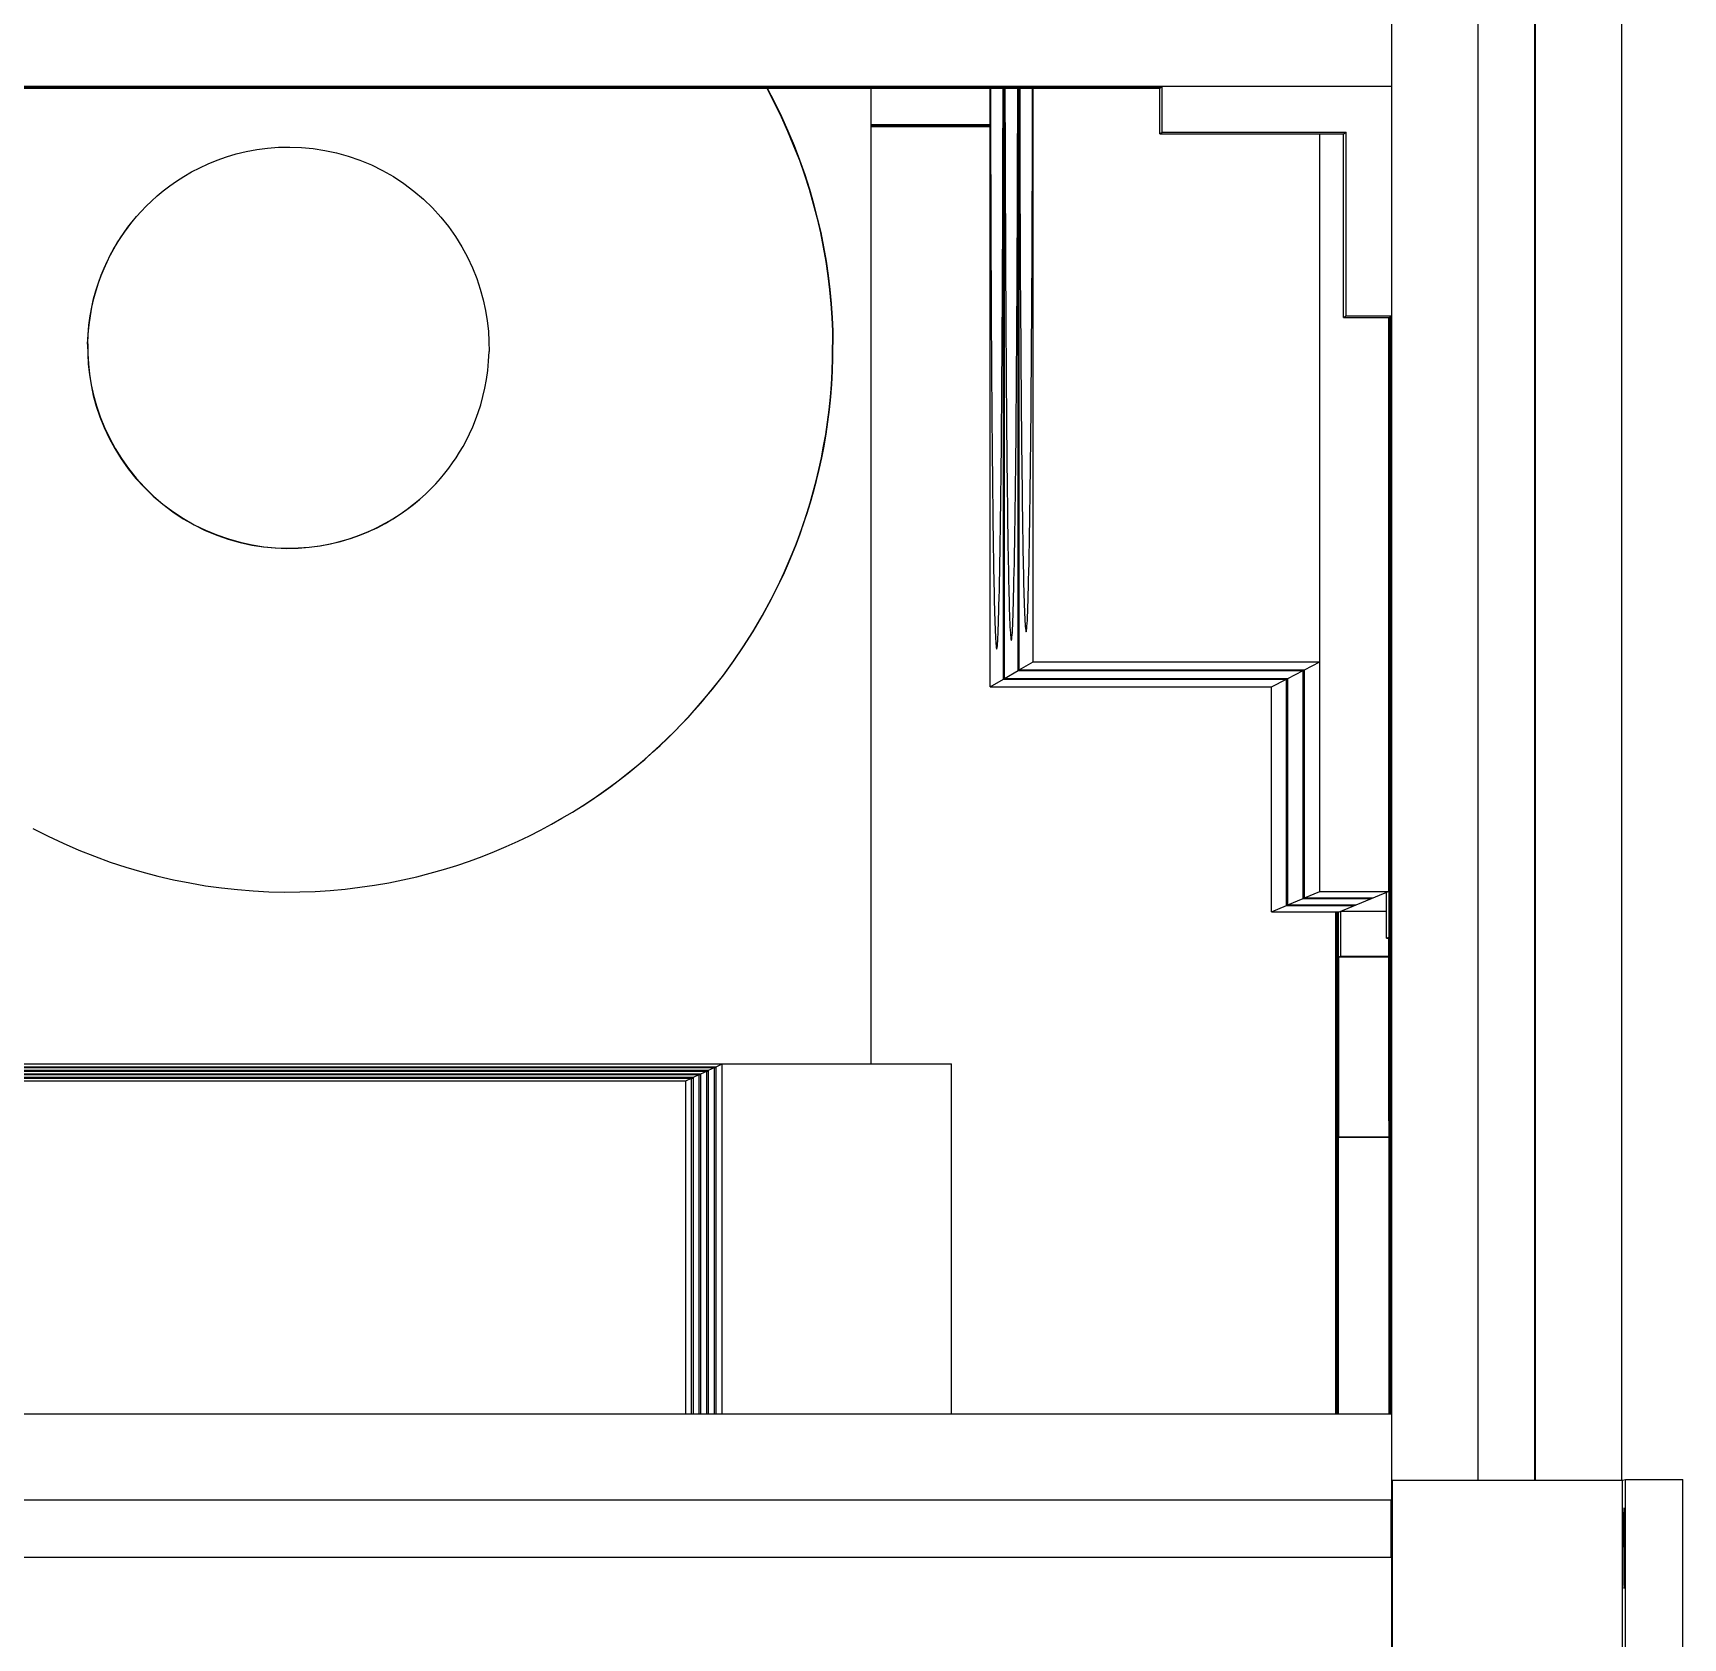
# Model space of a CAD drawing. Header units: millimetres. Extents: x -253 to 258, y -315 to 312.
# Drawn here: x 112.9 to 258.1, y 29.8 to 171.1 of the extents above; entities that cross this region are included whole.
import ezdxf

# ---------------------------------------------------------------- set-up
doc = ezdxf.new("R2010")
doc.units = ezdxf.units.MM
doc.layers.add('VISIBLE', color=7, linetype='Continuous')

msp = doc.modelspace()

# ---------------------------------------------------------------- linework, layer by layer
at = {"layer": 'VISIBLE'}
for p, q in [((232.5, -315.39), (232.5, 312.36)), ((240.08, 43.68), (240.08, 312.36)), ((245.06, 43.68), (245.06, 312.26)), ((245.14, 43.68), (245.14, 312.36)), ((252.72, 43.68), (252.72, 312.36)), ((-232.5, 166.39), (232.5, 166.39)), ((-212.2, 166.33), (212.2, 166.33)), ((-212.15, 166.28), (212.15, 166.28)), ((-212.07, 166.22), (212.07, 166.22)), ((177.47, 166.22), (177.47, 166.21)), ((177.47, 166.21), (178.13, 164.96)), ((177.51, 166.22), (178.15, 164.99)), ((186.66, 80.32), (186.66, 166.22)), ((197.13, 113.52), (197.13, 166.22)), ((197.16, 166.22), (197.16, 165.28)), ((198.27, 164.95), (198.27, 166.22)), ((198.31, 114.2), (198.31, 166.22)), ((198.4, 114.26), (198.4, 166.22)), ((198.44, 166.22), (198.44, 165.08)), ((199.56, 166.03), (199.56, 166.22)), ((199.56, 164.52), (199.56, 166.03)), ((199.6, 114.94), (199.6, 166.22)), ((199.7, 115), (199.7, 166.22)), ((199.74, 166.22), (199.74, 166.16)), ((199.74, 166.16), (199.74, 164.9)), ((200.87, 165.6), (200.87, 166.22)), ((200.87, 164.08), (200.87, 165.6)), ((200.91, 115.7), (200.91, 166.22)), ((212.07, 166.22), (212.28, 166.39)), ((212.07, 162.18), (212.07, 166.22)), ((212.28, 162.35), (212.28, 166.39)), ((178.13, 164.96), (178.74, 163.7)), ((178.15, 164.99), (178.77, 163.72)), ((197.16, 165.28), (197.16, 164.02)), ((198.27, 163.46), (198.27, 164.95)), ((198.44, 165.08), (198.44, 163.83)), ((199.56, 163.01), (199.56, 164.52)), ((199.74, 164.9), (199.74, 163.67)), ((178.74, 163.7), (179.31, 162.43)), ((178.77, 163.72), (179.34, 162.45)), ((186.66, 163.01), (197.13, 163.01)), ((186.66, 162.95), (197.13, 162.95)), ((186.66, 162.91), (197.13, 162.91)), ((186.66, 162.85), (197.13, 162.85)), ((197.16, 164.02), (197.17, 162.78)), ((197.17, 162.78), (197.17, 161.56)), ((198.26, 161.95), (198.27, 163.46)), ((198.44, 163.83), (198.45, 162.61)), ((199.55, 161.49), (199.56, 163.01)), ((199.74, 163.67), (199.74, 162.46)), ((200.86, 162.55), (200.87, 164.08)), ((179.31, 162.43), (179.84, 161.15)), ((179.34, 162.45), (179.87, 161.18)), ((197.17, 161.56), (197.17, 160.37)), ((198.26, 160.44), (198.26, 161.95)), ((198.45, 162.61), (198.45, 161.41)), ((198.45, 161.41), (198.45, 160.23)), ((199.55, 159.96), (199.55, 161.49)), ((199.74, 162.46), (199.75, 161.27)), ((199.75, 161.27), (199.75, 160.11)), ((200.86, 161.01), (200.86, 162.55)), ((212.07, 162.18), (212.28, 162.35)), ((212.07, 162.18), (228.23, 162.18)), ((212.28, 162.35), (228.46, 162.35)), ((226.15, 95.51), (226.15, 162.18)), ((228.23, 162.18), (228.46, 162.35)), ((228.23, 146.02), (228.23, 162.18)), ((228.46, 146.17), (228.46, 162.35)), ((128.31, 159.56), (129.09, 159.88)), ((129.09, 159.88), (129.92, 160.17)), ((129.92, 160.17), (130.77, 160.43)), ((130.77, 160.43), (131.66, 160.64)), ((131.66, 160.64), (132.58, 160.81)), ((132.58, 160.81), (133.53, 160.94)), ((133.53, 160.94), (134.51, 161.01)), ((134.51, 161.01), (135.5, 161.03)), ((135.5, 161.03), (136.52, 161)), ((136.52, 161), (137.54, 160.9)), ((137.54, 160.9), (138.58, 160.74)), ((137.54, 160.9), (138.58, 160.74)), ((138.58, 160.74), (139.61, 160.52)), ((138.58, 160.74), (139.61, 160.52)), ((139.61, 160.52), (140.64, 160.23)), ((139.61, 160.52), (140.64, 160.23)), ((140.64, 160.23), (141.67, 159.88)), ((141.67, 159.88), (142.67, 159.46)), ((179.84, 161.15), (180.34, 159.87)), ((179.87, 161.18), (180.36, 159.9)), ((180.34, 159.87), (180.79, 158.59)), ((180.36, 159.9), (180.81, 158.62)), ((197.17, 160.37), (197.17, 159.2)), ((198.26, 158.93), (198.26, 160.44)), ((198.45, 160.23), (198.45, 159.07)), ((199.54, 158.43), (199.55, 159.96)), ((199.75, 160.11), (199.75, 158.97)), ((200.85, 159.47), (200.86, 161.01)), ((125.53, 158.04), (126.17, 158.45)), ((126.17, 158.45), (126.84, 158.84)), ((126.84, 158.84), (127.56, 159.21)), ((127.56, 159.21), (128.31, 159.56)), ((142.67, 159.46), (143.66, 158.97)), ((143.66, 158.97), (144.61, 158.43)), ((144.61, 158.43), (145.53, 157.82)), ((180.79, 158.59), (181.2, 157.31)), ((180.81, 158.62), (181.22, 157.33)), ((197.17, 159.2), (197.18, 158.05)), ((198.25, 157.41), (198.26, 158.93)), ((198.45, 159.07), (198.46, 157.94)), ((199.54, 156.9), (199.54, 158.43)), ((199.75, 158.97), (199.76, 157.86)), ((200.85, 157.93), (200.85, 159.47)), ((123.82, 156.73), (124.35, 157.17)), ((124.35, 157.17), (124.92, 157.61)), ((124.92, 157.61), (125.53, 158.04)), ((145.53, 157.82), (146.41, 157.16)), ((146.41, 157.16), (147.25, 156.44)), ((181.2, 157.31), (181.57, 156.03)), ((181.22, 157.33), (181.59, 156.05)), ((197.18, 158.05), (197.18, 156.92)), ((197.18, 156.92), (197.18, 155.82)), ((198.25, 155.88), (198.25, 157.41)), ((198.46, 157.94), (198.46, 156.83)), ((199.53, 155.37), (199.54, 156.9)), ((199.76, 157.86), (199.76, 156.76)), ((200.84, 156.39), (200.85, 157.93)), ((122.41, 155.36), (122.85, 155.82)), ((122.85, 155.82), (123.32, 156.28)), ((123.32, 156.28), (123.82, 156.73)), ((147.25, 156.44), (148.04, 155.68)), ((148.04, 155.68), (148.78, 154.87)), ((181.57, 156.03), (181.9, 154.75)), ((181.59, 156.05), (181.92, 154.78)), ((197.18, 155.82), (197.19, 154.74)), ((198.24, 154.36), (198.25, 155.88)), ((198.46, 156.83), (198.46, 155.75)), ((198.46, 155.75), (198.47, 154.69)), ((199.76, 156.76), (199.76, 155.7)), ((199.76, 155.7), (199.77, 154.65)), ((200.84, 154.85), (200.84, 156.39)), ((120.91, 153.51), (121.24, 153.97)), ((120.93, 153.54), (121.26, 153.99)), ((121.24, 153.97), (121.6, 154.42)), ((121.26, 153.99), (121.62, 154.45)), ((121.6, 154.42), (121.62, 154.45)), ((121.62, 154.45), (122, 154.91)), ((122, 154.91), (122.41, 155.36)), ((148.78, 154.87), (149.45, 154.03)), ((148.78, 154.87), (149.45, 154.03)), ((149.45, 154.03), (150.07, 153.16)), ((181.9, 154.75), (182.19, 153.48)), ((181.92, 154.78), (182.22, 153.5)), ((197.19, 154.74), (197.19, 153.69)), ((198.24, 152.84), (198.24, 154.36)), ((198.47, 154.69), (198.47, 153.65)), ((199.53, 153.84), (199.53, 155.37)), ((199.77, 154.65), (199.77, 153.63)), ((200.83, 153.31), (200.84, 154.85)), ((119.99, 152.05), (120.29, 152.56)), ((120, 152.07), (120.31, 152.59)), ((120.29, 152.56), (120.6, 153.05)), ((120.31, 152.59), (120.62, 153.07)), ((120.6, 153.05), (120.91, 153.51)), ((120.62, 153.07), (120.93, 153.54)), ((150.07, 153.16), (150.63, 152.26)), ((182.19, 153.48), (182.45, 152.21)), ((182.19, 153.48), (182.45, 152.21)), ((182.22, 153.5), (182.47, 152.24)), ((197.19, 153.69), (197.19, 152.66)), ((197.19, 152.66), (197.2, 151.65)), ((198.23, 151.32), (198.24, 152.84)), ((198.47, 153.65), (198.48, 152.63)), ((198.48, 152.63), (198.48, 151.64)), ((199.52, 152.31), (199.53, 153.84)), ((199.77, 153.63), (199.78, 152.63)), ((199.78, 152.63), (199.78, 151.66)), ((200.82, 151.78), (200.83, 153.31)), ((119.41, 150.94), (119.69, 151.51)), ((119.43, 150.96), (119.71, 151.53)), ((119.69, 151.51), (119.99, 152.05)), ((119.71, 151.53), (120, 152.07)), ((150.63, 152.26), (151.13, 151.34)), ((151.13, 151.34), (151.57, 150.41)), ((182.45, 152.21), (182.67, 150.96)), ((182.47, 152.24), (182.69, 150.98)), ((197.2, 151.65), (197.2, 150.67)), ((198.22, 149.81), (198.23, 151.32)), ((198.48, 151.64), (198.48, 150.67)), ((199.51, 150.79), (199.52, 152.31)), ((199.78, 151.66), (199.78, 150.71)), ((200.82, 150.26), (200.82, 151.78)), ((118.65, 149.07), (118.88, 149.72)), ((118.66, 149.09), (118.9, 149.74)), ((118.88, 149.72), (119.14, 150.34)), ((118.9, 149.74), (119.16, 150.37)), ((119.14, 150.34), (119.41, 150.94)), ((119.16, 150.37), (119.43, 150.96)), ((151.57, 150.41), (151.95, 149.46)), ((182.67, 150.96), (182.85, 149.7)), ((182.69, 150.98), (182.88, 149.73)), ((182.85, 149.7), (183, 148.46)), ((182.88, 149.73), (183.03, 148.49)), ((197.2, 150.67), (197.21, 149.7)), ((197.21, 149.7), (197.21, 148.76)), ((198.22, 148.31), (198.22, 149.81)), ((198.48, 150.67), (198.49, 149.73)), ((198.49, 149.73), (198.49, 148.81)), ((199.51, 149.28), (199.51, 150.79)), ((199.78, 150.71), (199.79, 149.78)), ((199.79, 149.78), (199.79, 148.87)), ((200.81, 148.75), (200.82, 150.26)), ((118.23, 147.67), (118.43, 148.38)), ((118.25, 147.69), (118.45, 148.4)), ((118.43, 148.38), (118.65, 149.07)), ((118.45, 148.4), (118.66, 149.09)), ((151.95, 149.46), (152.26, 148.52)), ((152.26, 148.52), (152.52, 147.58)), ((183, 148.46), (183.11, 147.23)), ((183.03, 148.49), (183.14, 147.26)), ((197.21, 148.76), (197.21, 147.85)), ((198.21, 146.82), (198.22, 148.31)), ((198.49, 148.81), (198.5, 147.91)), ((199.5, 147.78), (199.51, 149.28)), ((199.79, 148.87), (199.8, 147.99)), ((200.8, 147.25), (200.81, 148.75)), ((117.92, 146.16), (118.06, 146.93)), ((117.94, 146.18), (118.08, 146.95)), ((118.06, 146.93), (118.23, 147.67)), ((118.08, 146.95), (118.25, 147.69)), ((152.52, 147.58), (152.73, 146.64)), ((183.11, 147.23), (183.2, 146.02)), ((183.14, 147.26), (183.23, 146.04)), ((197.21, 147.85), (197.22, 146.95)), ((197.22, 146.95), (197.22, 146.08)), ((198.2, 145.35), (198.21, 146.82)), ((198.5, 147.91), (198.5, 147.03)), ((198.5, 147.03), (198.51, 146.17)), ((199.49, 146.29), (199.5, 147.78)), ((199.8, 147.99), (199.8, 147.13)), ((199.8, 147.13), (199.81, 146.29)), ((200.79, 145.77), (200.8, 147.25)), ((117.74, 144.54), (117.81, 145.36)), ((117.76, 144.56), (117.83, 145.38)), ((117.81, 145.36), (117.92, 146.16)), ((117.83, 145.38), (117.94, 146.18)), ((152.73, 146.64), (152.87, 145.72)), ((152.87, 145.72), (152.97, 144.81)), ((183.2, 146.02), (183.25, 144.81)), ((183.23, 146.04), (183.28, 144.83)), ((197.22, 146.08), (197.23, 145.23)), ((197.23, 145.23), (197.23, 144.4)), ((198.19, 143.89), (198.2, 145.35)), ((198.51, 146.17), (198.51, 145.34)), ((198.51, 145.34), (198.52, 144.52)), ((199.48, 144.82), (199.49, 146.29)), ((199.81, 146.29), (199.81, 145.47)), ((199.81, 145.47), (199.82, 144.67)), ((200.78, 144.31), (200.79, 145.77)), ((228.23, 146.02), (228.46, 146.17)), ((228.23, 146.02), (232.26, 146.02)), ((228.46, 146.17), (232.5, 146.17)), ((232.21, 95.51), (232.21, 146.02)), ((232.26, 146.02), (232.5, 146.17)), ((232.26, 49.53), (232.26, 146.02)), ((232.35, 49.53), (232.35, 146.08)), ((232.41, 49.53), (232.41, 146.12)), ((117.7, 143.69), (117.74, 144.54)), ((117.72, 143.71), (117.76, 144.56)), ((152.97, 144.81), (153.02, 143.91)), ((153.02, 143.91), (153.03, 143.04)), ((183.25, 144.81), (183.27, 143.62)), ((183.28, 144.83), (183.3, 143.64)), ((197.23, 144.4), (197.24, 143.59)), ((198.18, 142.44), (198.19, 143.89)), ((198.52, 144.52), (198.52, 143.73)), ((199.47, 143.37), (199.48, 144.82)), ((199.82, 144.67), (199.82, 143.89)), ((199.82, 143.89), (199.83, 143.13)), ((200.77, 142.87), (200.78, 144.31)), ((117.7, 143.69), (117.71, 142.82)), ((117.71, 142.82), (117.76, 141.93)), ((117.72, 143.71), (117.72, 142.84)), ((117.72, 142.84), (117.77, 141.95)), ((152.99, 142.19), (153.03, 143.04)), ((183.23, 141.29), (183.26, 142.45)), ((183.26, 142.45), (183.27, 143.62)), ((183.26, 141.31), (183.29, 142.47)), ((183.29, 142.47), (183.3, 143.64)), ((197.24, 143.59), (197.24, 142.8)), ((197.24, 142.8), (197.25, 142.04)), ((198.17, 141.02), (198.18, 142.44)), ((198.52, 143.73), (198.53, 142.96)), ((198.53, 142.96), (198.53, 142.2)), ((199.46, 141.94), (199.47, 143.37)), ((199.83, 143.13), (199.83, 142.4)), ((199.83, 142.4), (199.84, 141.67)), ((200.76, 141.45), (200.77, 142.87)), ((117.76, 141.93), (117.85, 141.02)), ((117.77, 141.95), (117.87, 141.04)), ((117.85, 141.02), (118, 140.09)), ((117.87, 141.04), (118.02, 140.11)), ((152.81, 140.57), (152.92, 141.37)), ((152.92, 141.37), (152.99, 142.19)), ((183.16, 140.14), (183.23, 141.29)), ((183.19, 140.16), (183.26, 141.31)), ((197.25, 142.04), (197.25, 141.29)), ((197.25, 141.29), (197.26, 140.56)), ((198.16, 139.62), (198.17, 141.02)), ((198.53, 142.2), (198.54, 141.47)), ((198.54, 141.47), (198.54, 140.75)), ((199.45, 140.53), (199.46, 141.94)), ((199.84, 141.67), (199.84, 140.93)), ((199.84, 140.93), (199.85, 140.2)), ((200.75, 140.06), (200.76, 141.45)), ((118, 140.09), (118.2, 139.16)), ((118.02, 140.11), (118.22, 139.18)), ((152.49, 139.06), (152.66, 139.8)), ((152.66, 139.8), (152.81, 140.57)), ((183.08, 139.02), (183.16, 140.14)), ((183.1, 139.04), (183.19, 140.16)), ((197.26, 140.56), (197.26, 139.84)), ((197.26, 139.84), (197.27, 139.12)), ((198.15, 138.24), (198.16, 139.62)), ((198.54, 140.75), (198.55, 140.02)), ((198.55, 140.02), (198.55, 139.29)), ((199.44, 139.14), (199.45, 140.53)), ((199.85, 140.2), (199.86, 139.46)), ((199.86, 139.46), (199.86, 138.72)), ((200.74, 138.69), (200.75, 140.06)), ((118.2, 139.16), (118.46, 138.21)), ((118.22, 139.18), (118.48, 138.24)), ((118.46, 138.21), (118.78, 137.27)), ((118.48, 138.24), (118.8, 137.29)), ((152.08, 137.67), (152.3, 138.35)), ((152.3, 138.35), (152.49, 139.06)), ((182.96, 137.91), (183.08, 139.02)), ((182.99, 137.93), (183.1, 139.04)), ((197.27, 139.12), (197.27, 138.39)), ((197.27, 138.39), (197.28, 137.67)), ((198.14, 136.9), (198.15, 138.24)), ((198.55, 139.29), (198.56, 138.56)), ((198.56, 138.56), (198.57, 137.82)), ((199.43, 137.79), (199.44, 139.14)), ((199.86, 138.72), (199.87, 137.98)), ((199.87, 137.98), (199.87, 137.25)), ((200.73, 137.36), (200.74, 138.69)), ((118.78, 137.27), (119.16, 136.33)), ((118.8, 137.29), (119.17, 136.35)), ((151.59, 136.39), (151.84, 137.01)), ((151.84, 137.01), (152.08, 137.67)), ((182.66, 135.74), (182.82, 136.82)), ((182.69, 135.77), (182.85, 136.84)), ((182.82, 136.82), (182.96, 137.91)), ((182.85, 136.84), (182.99, 137.93)), ((197.28, 137.67), (197.29, 136.94)), ((197.29, 136.94), (197.29, 136.21)), ((198.13, 135.58), (198.14, 136.9)), ((198.57, 137.82), (198.57, 137.09)), ((198.57, 137.09), (198.58, 136.35)), ((199.42, 136.46), (199.43, 137.79)), ((199.87, 137.25), (199.88, 136.51)), ((200.72, 136.05), (200.73, 137.36)), ((119.16, 136.33), (119.59, 135.4)), ((119.17, 136.35), (119.61, 135.42)), ((119.59, 135.4), (120.09, 134.48)), ((119.61, 135.42), (120.11, 134.5)), ((150.74, 134.68), (151.04, 135.22)), ((151.04, 135.22), (151.32, 135.79)), ((151.32, 135.79), (151.59, 136.39)), ((182.48, 134.69), (182.66, 135.74)), ((182.51, 134.71), (182.69, 135.77)), ((197.29, 136.21), (197.3, 135.48)), ((197.3, 135.48), (197.3, 134.75)), ((198.12, 134.29), (198.13, 135.58)), ((198.58, 136.35), (198.58, 135.62)), ((198.58, 135.62), (198.59, 134.89)), ((199.4, 133.91), (199.41, 135.17)), ((199.41, 135.17), (199.42, 136.46)), ((199.88, 136.51), (199.89, 135.77)), ((199.89, 135.77), (199.9, 135.03)), ((200.7, 134.78), (200.72, 136.05)), ((120.09, 134.48), (120.65, 133.58)), ((120.11, 134.5), (120.67, 133.6)), ((149.81, 133.22), (150.13, 133.68)), ((150.13, 133.68), (150.44, 134.17)), ((150.44, 134.17), (150.74, 134.68)), ((182.06, 132.64), (182.28, 133.66)), ((182.09, 132.66), (182.31, 133.68)), ((182.28, 133.66), (182.48, 134.69)), ((182.31, 133.68), (182.51, 134.71)), ((197.3, 134.75), (197.31, 134.02)), ((197.31, 134.02), (197.32, 133.29)), ((198.1, 133.04), (198.12, 134.29)), ((198.59, 134.89), (198.6, 134.15)), ((198.6, 134.15), (198.61, 133.42)), ((199.38, 132.68), (199.4, 133.91)), ((199.9, 135.03), (199.9, 134.29)), ((199.9, 134.29), (199.91, 133.56)), ((200.69, 133.55), (200.7, 134.78)), ((120.65, 133.58), (121.27, 132.7)), ((120.67, 133.6), (121.29, 132.72)), ((121.27, 132.7), (121.95, 131.86)), ((121.29, 132.72), (121.97, 131.88)), ((148.75, 131.85), (149.13, 132.31)), ((149.13, 132.31), (149.48, 132.76)), ((149.48, 132.76), (149.81, 133.22)), ((181.82, 131.65), (182.06, 132.64)), ((181.85, 131.67), (182.09, 132.66)), ((197.32, 133.29), (197.33, 132.56)), ((197.33, 132.56), (197.33, 131.84)), ((198.09, 131.82), (198.1, 133.04)), ((198.61, 133.42), (198.61, 132.7)), ((198.61, 132.7), (198.62, 131.97)), ((199.37, 131.5), (199.38, 132.68)), ((199.91, 133.56), (199.92, 132.83)), ((199.92, 132.83), (199.93, 132.11)), ((200.66, 131.21), (200.68, 132.36)), ((200.68, 132.36), (200.69, 133.55)), ((121.95, 131.86), (122.69, 131.06)), ((121.97, 131.88), (122.71, 131.08)), ((122.69, 131.06), (123.47, 130.29)), ((122.71, 131.08), (123.49, 130.31)), ((147.43, 130.48), (147.9, 130.93)), ((147.9, 130.93), (148.34, 131.39)), ((148.34, 131.39), (148.75, 131.85)), ((181.56, 130.67), (181.82, 131.65)), ((181.59, 130.69), (181.85, 131.67)), ((197.33, 131.84), (197.34, 131.12)), ((197.34, 131.12), (197.35, 130.41)), ((198.08, 130.65), (198.09, 131.82)), ((198.62, 131.97), (198.63, 131.25)), ((198.63, 131.25), (198.64, 130.54)), ((199.36, 130.35), (199.37, 131.5)), ((199.93, 132.11), (199.94, 131.39)), ((199.94, 131.39), (199.94, 130.68)), ((200.65, 130.1), (200.66, 131.21)), ((123.47, 130.29), (124.31, 129.58)), ((123.49, 130.31), (124.33, 129.6)), ((124.31, 129.58), (125.19, 128.92)), ((124.33, 129.6), (125.21, 128.94)), ((145.8, 129.12), (146.37, 129.56)), ((145.82, 129.14), (146.39, 129.58)), ((146.37, 129.56), (146.9, 130.01)), ((146.39, 129.58), (146.93, 130.02)), ((146.9, 130.01), (146.93, 130.02)), ((146.93, 130.02), (147.43, 130.48)), ((181, 128.78), (181.29, 129.71)), ((181.03, 128.8), (181.32, 129.73)), ((181.29, 129.71), (181.56, 130.67)), ((181.32, 129.73), (181.59, 130.69)), ((197.35, 130.41), (197.36, 129.7)), ((197.36, 129.7), (197.37, 128.99)), ((198.05, 128.41), (198.07, 129.51)), ((198.07, 129.51), (198.08, 130.65)), ((198.64, 130.54), (198.65, 129.83)), ((198.65, 129.83), (198.66, 129.13)), ((199.33, 128.19), (199.34, 129.25)), ((199.34, 129.25), (199.36, 130.35)), ((199.94, 130.68), (199.95, 129.97)), ((199.95, 129.97), (199.96, 129.28)), ((199.96, 129.28), (199.97, 128.59)), ((200.63, 129.03), (200.65, 130.1)), ((125.19, 128.92), (126.12, 128.31)), ((125.21, 128.94), (126.13, 128.33)), ((126.12, 128.31), (127.07, 127.76)), ((126.13, 128.33), (127.09, 127.78)), ((143.17, 127.52), (143.88, 127.9)), ((143.19, 127.54), (143.9, 127.92)), ((143.88, 127.9), (144.56, 128.29)), ((143.9, 127.92), (144.58, 128.31)), ((144.56, 128.29), (145.2, 128.7)), ((144.58, 128.31), (145.22, 128.72)), ((145.2, 128.7), (145.8, 129.12)), ((145.22, 128.72), (145.82, 129.14)), ((180.38, 126.96), (180.7, 127.86)), ((180.41, 126.98), (180.72, 127.88)), ((180.7, 127.86), (181, 128.78)), ((180.72, 127.88), (181.03, 128.8)), ((197.37, 128.99), (197.37, 128.3)), ((197.37, 128.3), (197.38, 127.61)), ((198.04, 127.36), (198.05, 128.41)), ((198.66, 129.13), (198.66, 128.44)), ((198.66, 128.44), (198.67, 127.75)), ((199.31, 127.18), (199.33, 128.19)), ((199.97, 128.59), (199.98, 127.91)), ((199.98, 127.91), (199.99, 127.25)), ((200.6, 127.04), (200.62, 128.01)), ((200.62, 128.01), (200.63, 129.03)), ((127.07, 127.76), (128.05, 127.28)), ((127.09, 127.78), (128.07, 127.3)), ((128.05, 127.28), (129.06, 126.86)), ((128.07, 127.3), (129.08, 126.88)), ((129.06, 126.86), (130.08, 126.51)), ((129.08, 126.88), (130.1, 126.53)), ((130.08, 126.51), (131.11, 126.22)), ((130.1, 126.53), (131.13, 126.24)), ((139.95, 126.31), (140.81, 126.57)), ((139.97, 126.33), (140.83, 126.58)), ((140.81, 126.57), (141.63, 126.86)), ((140.83, 126.58), (141.65, 126.87)), ((141.63, 126.86), (142.42, 127.18)), ((141.65, 126.87), (142.44, 127.2)), ((142.42, 127.18), (143.17, 127.52)), ((142.44, 127.2), (143.19, 127.54)), ((180.05, 126.08), (180.38, 126.96)), ((180.08, 126.1), (180.41, 126.98)), ((197.38, 127.61), (197.39, 126.93)), ((197.39, 126.93), (197.4, 126.26)), ((198.01, 125.4), (198.02, 126.36)), ((198.02, 126.36), (198.04, 127.36)), ((198.67, 127.75), (198.68, 127.08)), ((198.68, 127.08), (198.69, 126.42)), ((198.69, 126.42), (198.7, 125.77)), ((199.3, 126.21), (199.31, 127.18)), ((199.99, 127.25), (200, 126.59)), ((200, 126.59), (200.01, 125.96)), ((200.59, 126.12), (200.6, 127.04)), ((131.11, 126.22), (132.15, 125.99)), ((131.13, 126.24), (132.17, 126.01)), ((132.15, 125.99), (133.18, 125.83)), ((132.17, 126.01), (133.2, 125.85)), ((133.18, 125.83), (134.21, 125.74)), ((133.2, 125.85), (134.23, 125.76)), ((134.21, 125.74), (135.22, 125.7)), ((134.23, 125.76), (135.24, 125.72)), ((135.22, 125.7), (136.22, 125.72)), ((135.24, 125.72), (136.24, 125.74)), ((136.22, 125.72), (137.19, 125.8)), ((136.24, 125.74), (137.21, 125.82)), ((137.19, 125.8), (138.14, 125.92)), ((137.21, 125.82), (138.16, 125.94)), ((138.14, 125.92), (139.06, 126.1)), ((138.16, 125.94), (139.08, 126.11)), ((139.06, 126.1), (139.95, 126.31)), ((139.08, 126.11), (139.97, 126.33)), ((179.36, 124.39), (179.71, 125.23)), ((179.39, 124.41), (179.74, 125.25)), ((179.71, 125.23), (180.05, 126.08)), ((179.74, 125.25), (180.08, 126.1)), ((197.4, 126.26), (197.41, 125.61)), ((197.41, 125.61), (197.42, 124.96)), ((197.42, 124.96), (197.43, 124.33)), ((197.99, 124.48), (198.01, 125.4)), ((198.7, 125.77), (198.72, 125.14)), ((198.72, 125.14), (198.73, 124.52)), ((199.27, 124.43), (199.28, 125.3)), ((199.28, 125.3), (199.3, 126.21)), ((200.01, 125.96), (200.02, 125.33)), ((200.02, 125.33), (200.04, 124.73)), ((200.56, 124.42), (200.57, 125.24)), ((200.57, 125.24), (200.59, 126.12)), ((178.63, 122.77), (179, 123.57)), ((178.65, 122.79), (179.02, 123.59)), ((179, 123.57), (179.36, 124.39)), ((179.02, 123.59), (179.39, 124.41)), ((197.43, 124.33), (197.44, 123.72)), ((197.44, 123.72), (197.46, 123.12)), ((197.96, 122.81), (197.98, 123.62)), ((197.98, 123.62), (197.99, 124.48)), ((198.73, 124.52), (198.74, 123.92)), ((198.74, 123.92), (198.75, 123.33)), ((199.23, 122.84), (199.25, 123.61)), ((199.25, 123.61), (199.27, 124.43)), ((200.04, 124.73), (200.05, 124.14)), ((200.05, 124.14), (200.06, 123.57)), ((200.06, 123.57), (200.07, 123.02)), ((200.52, 122.93), (200.54, 123.65)), ((200.54, 123.65), (200.56, 124.42)), ((177.86, 121.23), (178.25, 121.99)), ((177.88, 121.25), (178.27, 122.01)), ((178.25, 121.99), (178.63, 122.77)), ((178.27, 122.01), (178.65, 122.79)), ((197.46, 123.12), (197.47, 122.54)), ((197.47, 122.54), (197.48, 121.98)), ((197.93, 121.34), (197.95, 122.05)), ((197.95, 122.05), (197.96, 122.81)), ((198.75, 123.33), (198.76, 122.77)), ((198.76, 122.77), (198.77, 122.22)), ((198.77, 122.22), (198.79, 121.7)), ((199.2, 121.47), (199.22, 122.13)), ((199.22, 122.13), (199.23, 122.84)), ((200.07, 123.02), (200.08, 122.5)), ((200.08, 122.5), (200.1, 122)), ((200.1, 122), (200.11, 121.52)), ((200.49, 121.65), (200.51, 122.26)), ((200.51, 122.26), (200.52, 122.93)), ((177.06, 119.76), (177.86, 121.23)), ((177.09, 119.78), (177.88, 121.25)), ((197.48, 121.98), (197.49, 121.43)), ((197.49, 121.43), (197.5, 120.92)), ((197.5, 120.92), (197.52, 120.42)), ((197.9, 120.08), (197.91, 120.68)), ((197.91, 120.68), (197.93, 121.34)), ((198.79, 121.7), (198.8, 121.2)), ((198.8, 121.2), (198.81, 120.73)), ((198.81, 120.73), (198.82, 120.28)), ((199.17, 120.3), (199.19, 120.86)), ((199.19, 120.86), (199.2, 121.47)), ((200.11, 121.52), (200.12, 121.07)), ((200.12, 121.07), (200.14, 120.65)), ((200.14, 120.65), (200.15, 120.26)), ((200.44, 120.13), (200.46, 120.58)), ((200.46, 120.58), (200.47, 121.09)), ((200.47, 121.09), (200.49, 121.65)), ((176.24, 118.37), (177.06, 119.76)), ((176.27, 118.38), (177.09, 119.78)), ((197.52, 120.42), (197.53, 119.95)), ((197.53, 119.95), (197.54, 119.51)), ((197.54, 119.51), (197.56, 119.09)), ((197.56, 119.09), (197.57, 118.71)), ((197.87, 119.02), (197.88, 119.52)), ((197.88, 119.52), (197.9, 120.08)), ((198.82, 120.28), (198.84, 119.87)), ((198.84, 119.87), (198.85, 119.48)), ((198.85, 119.48), (198.87, 119.12)), ((198.87, 119.12), (198.88, 118.8)), ((199.12, 118.95), (199.14, 119.35)), ((199.14, 119.35), (199.15, 119.8)), ((199.15, 119.8), (199.17, 120.3)), ((200.15, 120.26), (200.17, 119.9)), ((200.17, 119.9), (200.18, 119.58)), ((200.18, 119.58), (200.2, 119.29)), ((200.2, 119.29), (200.21, 119.04)), ((200.37, 118.85), (200.39, 119.09)), ((200.39, 119.09), (200.41, 119.38)), ((200.41, 119.38), (200.42, 119.73)), ((200.42, 119.73), (200.44, 120.13)), ((175.4, 117.04), (176.24, 118.37)), ((175.43, 117.06), (176.27, 118.38)), ((197.57, 118.71), (197.58, 118.36)), ((197.58, 118.36), (197.6, 118.03)), ((197.6, 118.03), (197.61, 117.75)), ((197.61, 117.75), (197.63, 117.5)), ((197.8, 117.55), (197.82, 117.84)), ((197.82, 117.84), (197.83, 118.18)), ((197.83, 118.18), (197.85, 118.58)), ((197.85, 118.58), (197.87, 119.02)), ((198.88, 118.8), (198.9, 118.51)), ((198.9, 118.51), (198.91, 118.26)), ((198.91, 118.26), (198.93, 118.05)), ((198.93, 118.05), (198.94, 117.88)), ((198.94, 117.88), (198.96, 117.74)), ((198.96, 117.74), (198.97, 117.65)), ((198.97, 117.65), (198.99, 117.61)), ((199, 117.6), (199.02, 117.65)), ((199, 117.6), (199.02, 117.65)), ((199.02, 117.65), (199.04, 117.74)), ((199.02, 117.65), (199.04, 117.74)), ((199.04, 117.74), (199.05, 117.88)), ((199.05, 117.88), (199.07, 118.07)), ((199.07, 118.07), (199.09, 118.31)), ((199.09, 118.31), (199.1, 118.61)), ((199.1, 118.61), (199.12, 118.95)), ((200.21, 119.04), (200.23, 118.82)), ((200.23, 118.82), (200.24, 118.65)), ((200.24, 118.65), (200.26, 118.51)), ((200.26, 118.51), (200.27, 118.42)), ((200.27, 118.42), (200.29, 118.37)), ((200.29, 118.37), (200.31, 118.37)), ((200.31, 118.37), (200.32, 118.42)), ((200.31, 118.37), (200.32, 118.42)), ((200.32, 118.42), (200.34, 118.51)), ((200.34, 118.51), (200.36, 118.65)), ((200.36, 118.65), (200.37, 118.85)), ((174.54, 115.78), (175.4, 117.04)), ((174.57, 115.8), (175.43, 117.06)), ((197.63, 117.5), (197.64, 117.29)), ((197.64, 117.29), (197.66, 117.11)), ((197.66, 117.11), (197.67, 116.98)), ((197.67, 116.98), (197.69, 116.89)), ((197.69, 116.89), (197.7, 116.85)), ((197.7, 116.85), (197.72, 116.84)), ((197.72, 116.84), (197.73, 116.89)), ((197.72, 116.84), (197.73, 116.89)), ((197.73, 116.89), (197.75, 116.98)), ((197.73, 116.89), (197.75, 116.98)), ((197.75, 116.98), (197.77, 117.12)), ((197.77, 117.12), (197.78, 117.31)), ((197.78, 117.31), (197.8, 117.55)), ((198.99, 117.61), (199, 117.6)), ((173.65, 114.55), (174.54, 115.78)), ((173.68, 114.57), (174.57, 115.8)), ((198.4, 114.26), (199.6, 114.94)), ((199.6, 114.94), (224.67, 114.94)), ((199.7, 115), (200.91, 115.7)), ((199.7, 115), (224.79, 115)), ((200.91, 115.7), (226.15, 115.7)), ((223.33, 114.26), (224.67, 114.94)), ((224.67, 94.88), (224.67, 115)), ((224.79, 115), (226.15, 115.7)), ((224.79, 94.93), (224.79, 115)), ((232.21, 115.7), (232.26, 115.73)), ((171.65, 112.07), (172.69, 113.31)), ((171.68, 112.09), (172.71, 113.33)), ((172.69, 113.31), (173.65, 114.55)), ((172.71, 113.33), (173.68, 114.57)), ((197.13, 113.52), (198.31, 114.2)), ((197.13, 113.52), (221.89, 113.52)), ((198.31, 114.2), (223.22, 114.2)), ((198.4, 114.26), (223.33, 114.26)), ((221.89, 113.52), (223.22, 114.2)), ((221.89, 93.71), (221.89, 113.52)), ((223.22, 94.27), (223.22, 114.26)), ((223.33, 94.32), (223.33, 114.26)), ((170.54, 110.82), (171.65, 112.07)), ((170.56, 110.84), (171.68, 112.09)), ((169.95, 110.2), (170.54, 110.82)), ((169.98, 110.22), (170.56, 110.84)), ((168.07, 108.34), (168.72, 108.96)), ((168.1, 108.36), (168.74, 108.98)), ((168.72, 108.96), (169.35, 109.58)), ((168.74, 108.98), (169.37, 109.6)), ((169.35, 109.58), (169.95, 110.2)), ((169.37, 109.6), (169.98, 110.22)), ((166.71, 107.12), (167.4, 107.73)), ((166.73, 107.13), (167.43, 107.75)), ((167.4, 107.73), (168.07, 108.34)), ((167.43, 107.75), (168.1, 108.36)), ((232.21, 108.13), (232.26, 108.15)), ((165.26, 105.91), (165.99, 106.51)), ((165.28, 105.93), (166.02, 106.53)), ((165.99, 106.51), (166.71, 107.12)), ((166.02, 106.53), (166.73, 107.13)), ((232.21, 106.07), (232.26, 106.07)), ((162.9, 104.15), (163.71, 104.73)), ((162.93, 104.16), (163.74, 104.74)), ((163.71, 104.73), (164.5, 105.32)), ((163.74, 104.74), (164.52, 105.33)), ((164.5, 105.32), (165.26, 105.91)), ((164.52, 105.33), (165.28, 105.93)), ((161.23, 103.02), (162.07, 103.58)), ((161.24, 103.03), (162.1, 103.59)), ((162.07, 103.58), (162.9, 104.15)), ((162.1, 103.59), (162.93, 104.16)), ((158.52, 101.41), (159.45, 101.94)), ((159.45, 101.94), (160.36, 102.48)), ((160.36, 102.48), (161.24, 103.03)), ((232.21, 103.08), (232.26, 103.11)), ((112.89, 101.05), (114.22, 100.37)), ((114.22, 100.37), (115.56, 99.74)), ((155.58, 99.92), (156.59, 100.4)), ((156.59, 100.4), (157.57, 100.9)), ((157.57, 100.9), (158.52, 101.41)), ((115.56, 99.74), (116.92, 99.14)), ((115.56, 99.74), (116.92, 99.14)), ((116.92, 99.14), (118.29, 98.6)), ((152.42, 98.58), (153.5, 99.01)), ((153.5, 99.01), (154.55, 99.45)), ((154.55, 99.45), (155.58, 99.92)), ((118.29, 98.6), (119.68, 98.09)), ((119.68, 98.09), (121.07, 97.64)), ((121.07, 97.64), (122.47, 97.22)), ((147.86, 97.11), (149.03, 97.44)), ((149.03, 97.44), (150.18, 97.8)), ((150.18, 97.8), (151.31, 98.18)), ((151.31, 98.18), (152.42, 98.58)), ((122.47, 97.22), (123.87, 96.85)), ((123.87, 96.85), (125.27, 96.53)), ((125.27, 96.53), (126.68, 96.25)), ((126.68, 96.25), (128.08, 96.01)), ((128.08, 96.01), (129.49, 95.81)), ((140.37, 95.71), (141.67, 95.87)), ((140.37, 95.71), (141.67, 95.87)), ((141.67, 95.87), (142.95, 96.05)), ((141.67, 95.87), (142.95, 96.05)), ((142.95, 96.05), (144.2, 96.27)), ((142.95, 96.05), (144.2, 96.27)), ((144.2, 96.27), (145.44, 96.52)), ((145.44, 96.52), (146.66, 96.8)), ((146.66, 96.8), (147.86, 97.11)), ((129.49, 95.81), (130.88, 95.66)), ((129.49, 95.81), (130.88, 95.66)), ((130.88, 95.66), (132.27, 95.55)), ((130.88, 95.66), (132.27, 95.55)), ((132.27, 95.55), (133.65, 95.48)), ((133.65, 95.48), (135.02, 95.45)), ((133.65, 95.48), (135.02, 95.45)), ((135.02, 95.45), (136.38, 95.46)), ((136.38, 95.46), (137.72, 95.51)), ((137.72, 95.51), (139.06, 95.59)), ((139.06, 95.59), (140.37, 95.71)), ((223.33, 94.32), (224.67, 94.88)), ((224.67, 94.88), (230.69, 94.88)), ((224.79, 94.93), (226.15, 95.51)), ((224.79, 94.93), (230.81, 94.93)), ((226.15, 95.51), (232.21, 95.51)), ((227.78, 93.69), (232.26, 95.53)), ((230.69, 94.88), (230.69, 94.93)), ((232.03, 91.4), (232.03, 95.44)), ((221.89, 93.71), (223.22, 94.27)), ((221.89, 93.71), (227.84, 93.71)), ((223.22, 94.27), (229.2, 94.27)), ((223.33, 94.32), (229.31, 94.32)), ((227.55, 49.53), (227.55, 93.71)), ((227.64, 49.53), (227.64, 93.71)), ((227.69, 49.53), (227.69, 93.71)), ((227.78, 49.53), (227.78, 93.71)), ((228, 89.81), (228, 93.78)), ((228, 93.78), (232.03, 93.78)), ((229.2, 94.27), (229.2, 94.32)), ((232.03, 91.4), (232.22, 91.47)), ((232.03, 91.4), (232.22, 91.4)), ((232.22, 75.32), (232.22, 91.47)), ((227.82, 89.74), (228, 89.81)), ((227.82, 73.89), (227.82, 89.74)), ((227.82, 89.74), (232.22, 89.74)), ((228, 89.81), (232.22, 89.81)), ((-121.08, 80.32), (193.73, 80.32)), ((-23.14, 80.07), (173.01, 80.07)), ((-23.14, 80), (173.01, 80)), ((172.34, 79.76), (172.87, 80)), ((172.87, 49.53), (172.87, 80)), ((173.01, 80.07), (173.55, 80.32)), ((173.01, 49.53), (173.01, 80.07)), ((173.55, 49.53), (173.55, 80.32)), ((193.73, 49.53), (193.73, 80.32)), ((-23.05, 79.76), (172.34, 79.76)), ((-23.05, 79.69), (172.34, 79.69)), ((-12.06, 79.45), (171.67, 79.45)), ((-12.06, 79.38), (171.67, 79.38)), ((-12.02, 79.14), (171.01, 79.14)), ((5.03, 79.07), (171.01, 79.07)), ((5.03, 78.84), (170.35, 78.84)), ((170.35, 78.84), (170.86, 79.07)), ((170.35, 49.53), (170.35, 78.84)), ((170.86, 49.53), (170.86, 79.07)), ((171.01, 79.14), (171.53, 79.38)), ((171.01, 49.53), (171.01, 79.14)), ((171.53, 49.53), (171.53, 79.38)), ((171.67, 79.45), (172.19, 79.69)), ((171.67, 49.53), (171.67, 79.45)), ((172.19, 49.53), (172.19, 79.69)), ((172.34, 49.53), (172.34, 79.76)), ((232.22, 75.32), (232.26, 75.33)), ((232.22, 75.32), (232.26, 75.32)), ((227.78, 73.88), (227.82, 73.89)), ((227.78, 73.88), (232.26, 73.88)), ((227.82, 73.89), (232.26, 73.89)), ((-31.35, 49.53), (232.5, 49.53)), ((232.5, 43.67), (232.56, 43.68)), ((232.56, -90.34), (232.56, 43.68)), ((232.56, 43.68), (252.78, 43.68)), ((252.78, 43.68), (253.05, 43.73)), ((252.78, -90.34), (252.78, 43.68)), ((253.05, -90.44), (253.05, 43.73)), ((253.05, 43.73), (258.11, 43.73)), ((258.11, -90.44), (258.11, 43.73)), ((-31.35, 41.95), (232.5, 41.95)), ((-31.35, 41.94), (232.43, 41.94)), ((232.43, 41.94), (232.5, 41.95)), ((232.43, 36.9), (232.43, 41.94)), ((252.92, 40.81), (252.93, 40.99)), ((252.92, 40.58), (252.92, 40.81)), ((252.93, 41.12), (252.94, 41.2)), ((252.93, 40.99), (252.93, 41.12)), ((252.94, 41.2), (252.94, 41.23)), ((252.94, 41.23), (252.95, 41.21)), ((252.95, 41.21), (252.95, 41.15)), ((252.95, 41.15), (252.95, 41.06)), ((252.95, 41.06), (252.96, 40.94)), ((252.96, 40.94), (252.96, 40.79)), ((252.96, 40.79), (252.97, 40.63)), ((252.9, 39.64), (252.91, 39.99)), ((252.9, 39.28), (252.9, 39.64)), ((252.9, 38.9), (252.9, 39.28)), ((252.91, 40.3), (252.92, 40.58)), ((252.91, 39.99), (252.91, 40.3)), ((252.97, 40.63), (252.97, 40.46)), ((252.97, 40.46), (252.97, 40.28)), ((252.97, 40.28), (252.97, 40.1)), ((252.97, 40.1), (252.98, 39.91)), ((252.98, 39.91), (252.98, 39.73)), ((252.98, 39.73), (252.98, 39.54)), ((252.98, 39.54), (252.98, 39.33)), ((252.98, 39.33), (252.98, 39.1)), ((252.9, 38.52), (252.9, 38.9)), ((252.9, 38.15), (252.9, 38.52)), ((252.9, 37.79), (252.9, 38.15)), ((252.9, 37.79), (252.9, 37.44)), ((252.98, 39.1), (252.98, 38.84)), ((252.98, 38.84), (252.98, 38.56)), ((252.98, 38.56), (252.99, 38.26)), ((252.99, 38.26), (252.99, 37.93)), ((252.99, 37.93), (252.99, 37.59)), ((-31.35, 36.9), (232.5, 36.9)), ((252.9, 37.44), (252.9, 37.12)), ((252.9, 37.12), (252.9, 36.82)), ((252.9, 36.82), (252.9, 36.54)), ((252.9, 36.54), (252.9, 36.28)), ((252.98, 36.85), (252.99, 37.23)), ((252.98, 36.47), (252.98, 36.85)), ((252.98, 36.1), (252.98, 36.47)), ((252.99, 37.23), (252.99, 37.59)), ((252.9, 36.28), (252.9, 36.05)), ((252.9, 36.05), (252.9, 35.84)), ((252.9, 35.84), (252.9, 35.65)), ((252.9, 35.65), (252.91, 35.46)), ((252.91, 35.46), (252.91, 35.28)), ((252.91, 35.28), (252.91, 35.1)), ((252.91, 35.1), (252.91, 34.92)), ((252.91, 34.92), (252.92, 34.75)), ((252.97, 35.07), (252.98, 35.39)), ((252.97, 34.8), (252.97, 35.07)), ((252.98, 35.73), (252.98, 36.1)), ((252.98, 35.39), (252.98, 35.73)), ((252.92, 34.75), (252.92, 34.58)), ((252.92, 34.58), (252.92, 34.44)), ((252.92, 34.44), (252.93, 34.32)), ((252.93, 34.32), (252.93, 34.22)), ((252.93, 34.22), (252.94, 34.17)), ((252.94, 34.15), (252.95, 34.17)), ((252.94, 34.17), (252.94, 34.15)), ((252.95, 34.25), (252.96, 34.38)), ((252.95, 34.17), (252.95, 34.25)), ((252.95, 34.17), (252.95, 34.25)), ((252.96, 34.56), (252.97, 34.8)), ((252.96, 34.38), (252.96, 34.56))]:
    msp.add_line(p, q, dxfattribs=at)

doc.saveas('drawing.dxf')
